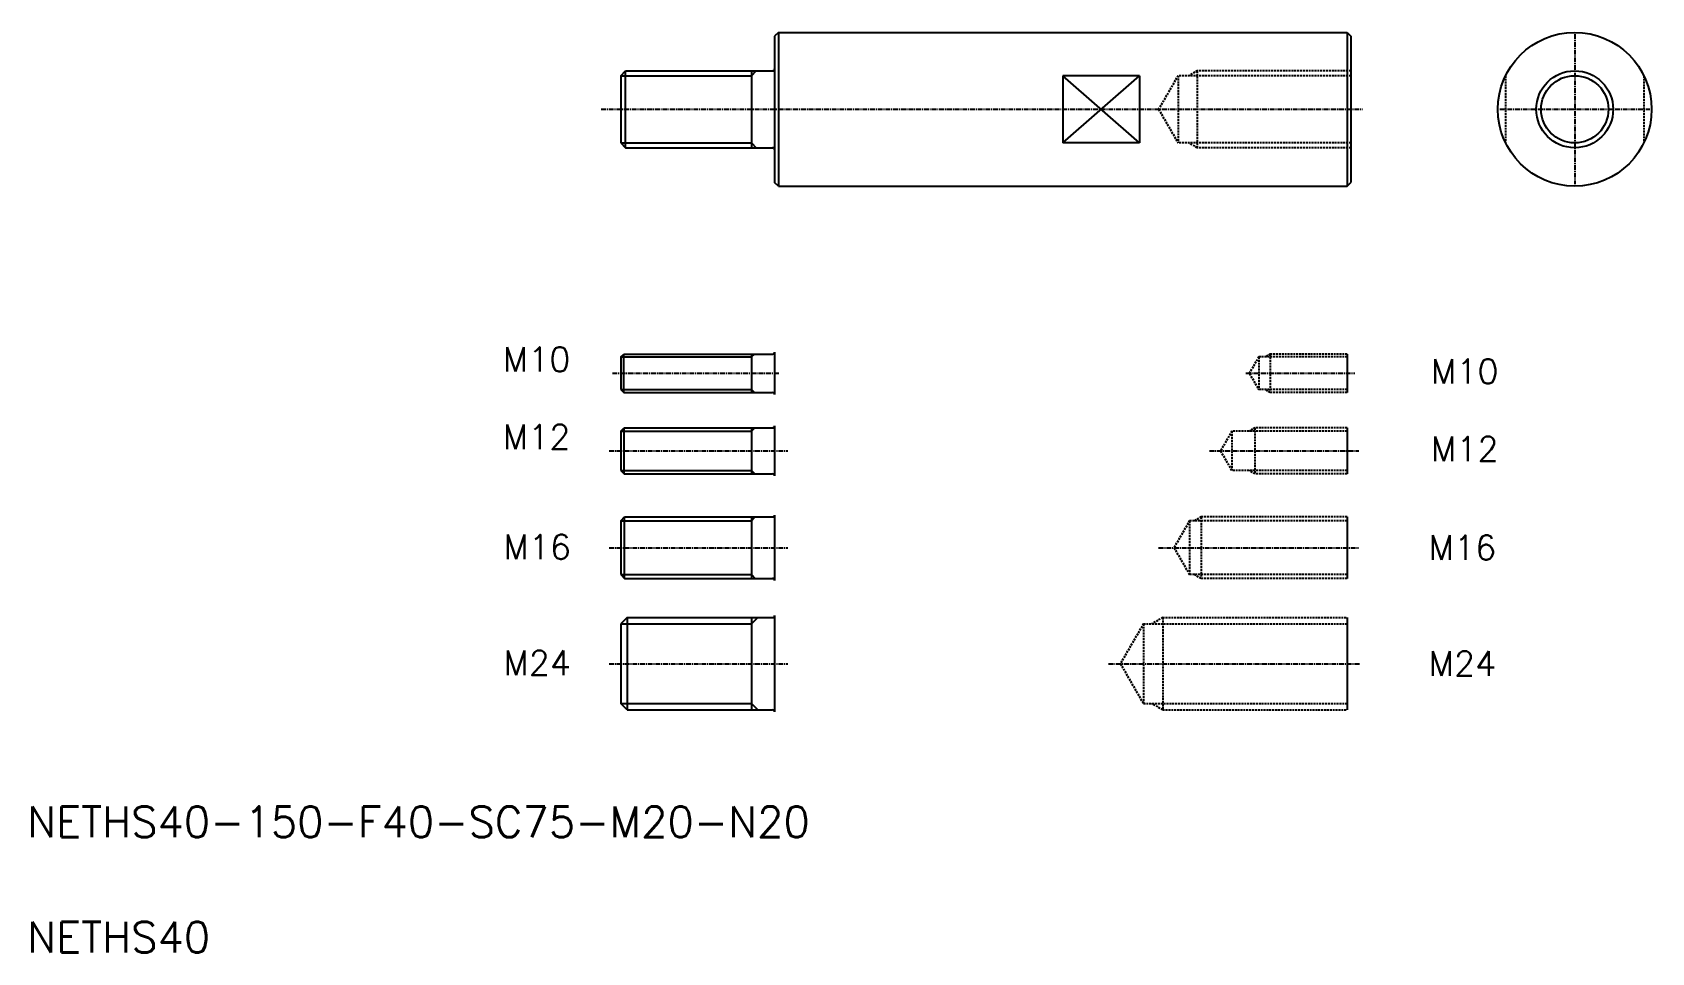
# Model space of a CAD drawing. Extents: x 21 to 443, y 20 to 259.
import ezdxf

# ---------------------------------------------------------------- set-up
doc = ezdxf.new("R2010")
doc.units = 0
doc.linetypes.add('CENTER', pattern=[2, 1.25, -0.25, 0.25, -0.25])
doc.linetypes.add('DASHED', pattern=[0.75, 0.5, -0.25])
doc.layers.get('0').update_dxf_attribs({"linetype": 'CONTINUOUS'})
doc.layers.add('CENTER', color=1, linetype='CENTER')
doc.styles.get("Standard").update_dxf_attribs({"font": 'txt', "height": 6.4, "bigfont": 'BIGFONT'})

msp = doc.modelspace()

# ---------------------------------------------------------------- linework, layer by layer
at = {"color": 7, "linetype": 'CONTINUOUS'}
for p, q in [((215.49, 259.29), (214.49, 258.29)), ((214.49, 258.29), (214.49, 220.29)), ((215.49, 259.29), (363.49, 259.29)), ((215.49, 259.29), (215.49, 219.29)), ((363.49, 259.29), (364.49, 258.29)), ((363.49, 259.29), (363.49, 219.29)), ((364.49, 258.29), (364.49, 220.29)), ((174.49, 248.04), (175.74, 249.29)), ((175.74, 229.29), (175.74, 249.29)), ((175.74, 249.29), (213.99, 249.29)), ((208.49, 249.29), (208.49, 229.29)), ((174.49, 248.04), (174.49, 230.54)), ((289.49, 248.01), (289.49, 230.57)), ((309.49, 248.01), (289.49, 248.01)), ((309.49, 248.01), (309.49, 230.57)), ((174.49, 230.54), (175.74, 229.29)), ((175.74, 229.29), (213.99, 229.29)), ((309.49, 230.57), (289.49, 230.57)), ((215.49, 219.29), (214.49, 220.29)), ((215.49, 219.29), (363.49, 219.29)), ((363.49, 219.29), (364.49, 220.29)), ((174.49, 174.89), (175.24, 175.64)), ((174.49, 174.89), (174.49, 166.39)), ((175.24, 165.64), (175.24, 175.64)), ((175.24, 175.64), (213.99, 175.64)), ((208.49, 175.64), (208.49, 165.64)), ((214.49, 176.14), (214.49, 165.14)), ((363.49, 175.64), (363.49, 165.64)), ((174.49, 166.39), (175.24, 165.64)), ((175.24, 165.64), (213.99, 165.64)), ((174.49, 155.59), (175.37, 156.46)), ((175.37, 156.46), (213.99, 156.46)), ((175.37, 144.46), (175.37, 156.46)), ((208.49, 156.46), (208.49, 144.46)), ((214.49, 156.96), (214.49, 143.96)), ((363.49, 156.46), (363.49, 144.46)), ((174.49, 155.59), (174.49, 145.34)), ((174.49, 145.34), (175.37, 144.46)), ((175.37, 144.46), (213.99, 144.46)), ((182.52, 144.46), (182.52, 144.46)), ((199.68, 144.46), (199.68, 144.46)), ((174.49, 132.28), (175.49, 133.28)), ((174.49, 132.28), (174.49, 118.28)), ((175.49, 133.28), (213.99, 133.28)), ((175.49, 117.28), (175.49, 133.28)), ((208.49, 133.28), (208.49, 117.28)), ((214.49, 133.78), (214.49, 116.78)), ((363.49, 133.28), (363.49, 117.28)), ((174.49, 118.28), (175.49, 117.28)), ((175.49, 117.28), (213.99, 117.28)), ((176.12, 107.12), (174.49, 105.49)), ((174.49, 105.49), (174.49, 84.74)), ((176.12, 107.12), (213.99, 107.12)), ((176.12, 107.12), (176.12, 83.12)), ((208.49, 107.12), (208.49, 83.12)), ((214.49, 107.62), (214.49, 82.62)), ((363.49, 107.12), (363.49, 83.12)), ((176.12, 83.12), (174.49, 84.74)), ((176.12, 83.12), (213.99, 83.12))]:
    msp.add_line(p, q, dxfattribs=at)
at = {"color": 3, "linetype": 'CONTINUOUS'}
for p, q in [((208.49, 248.04), (209.74, 249.29)), ((174.49, 248.04), (208.49, 248.04)), ((289.49, 230.57), (309.49, 248.01)), ((309.49, 230.57), (289.49, 248.01)), ((174.49, 230.54), (208.49, 230.54)), ((208.49, 230.54), (209.74, 229.29)), ((174.49, 174.89), (208.49, 174.89)), ((208.49, 174.89), (209.24, 175.64)), ((174.49, 166.39), (208.49, 166.39)), ((208.49, 166.39), (209.24, 165.64)), ((208.49, 155.59), (209.37, 156.46)), ((174.49, 155.59), (208.49, 155.59)), ((174.49, 145.34), (208.49, 145.34)), ((208.49, 145.34), (209.37, 144.46)), ((174.49, 132.28), (208.49, 132.28)), ((208.49, 132.28), (209.49, 133.28)), ((174.49, 118.28), (208.49, 118.28)), ((208.49, 118.28), (209.49, 117.28)), ((174.49, 105.49), (208.49, 105.49)), ((208.49, 105.49), (210.12, 107.12)), ((174.49, 84.74), (208.49, 84.74)), ((208.49, 84.74), (210.12, 83.12))]:
    msp.add_line(p, q, dxfattribs=at)
at = {"color": 3, "linetype": 'DASHED'}
for p, q in [((324.49, 249.29), (322.33, 248.04)), ((364.49, 249.29), (324.49, 249.29)), ((324.49, 249.29), (324.49, 229.29)), ((319.49, 248.04), (314.44, 239.29)), ((364.49, 248.04), (319.49, 248.04)), ((319.49, 248.04), (319.49, 230.54)), ((364.49, 248.04), (324.49, 248.04)), ((404.71, 248.01), (404.71, 230.57)), ((440.71, 248.01), (440.71, 230.57)), ((314.44, 239.29), (319.49, 230.54)), ((364.49, 230.54), (319.49, 230.54)), ((324.49, 229.29), (322.33, 230.54)), ((364.49, 230.54), (324.49, 230.54)), ((364.49, 229.29), (324.49, 229.29)), ((340.49, 174.89), (338.09, 170.73)), ((340.49, 174.89), (340.49, 166.39)), ((363.49, 174.89), (340.49, 174.89)), ((343.49, 175.64), (342.19, 174.89)), ((343.49, 175.64), (343.49, 165.64)), ((363.49, 175.64), (343.49, 175.64)), ((338.09, 170.56), (340.49, 166.39)), ((363.49, 166.39), (340.49, 166.39)), ((343.49, 165.64), (342.19, 166.39)), ((363.49, 165.64), (343.49, 165.64)), ((339.49, 156.46), (337.98, 155.59)), ((363.49, 156.46), (339.49, 156.46)), ((339.49, 156.46), (339.49, 144.46)), ((333.49, 155.59), (330.53, 150.46)), ((363.49, 155.59), (333.49, 155.59)), ((333.49, 155.59), (333.49, 145.34)), ((330.53, 150.46), (333.49, 145.34)), ((363.49, 145.34), (333.49, 145.34)), ((339.49, 144.46), (337.98, 145.34)), ((363.49, 144.46), (339.49, 144.46)), ((322.49, 132.28), (318.45, 125.28)), ((363.49, 132.28), (322.49, 132.28)), ((322.49, 132.28), (322.49, 118.28)), ((325.49, 133.28), (323.76, 132.28)), ((363.49, 133.28), (325.49, 133.28)), ((325.49, 133.28), (325.49, 117.28)), ((363.49, 132.28), (325.49, 132.28)), ((318.45, 125.28), (322.49, 118.28)), ((363.49, 118.28), (322.49, 118.28)), ((325.49, 117.28), (323.76, 118.28)), ((363.49, 118.28), (325.49, 118.28)), ((363.49, 117.28), (325.49, 117.28)), ((310.49, 105.49), (304.5, 95.12)), ((310.49, 105.49), (363.49, 105.49)), ((310.49, 105.49), (310.49, 84.74)), ((315.49, 107.12), (312.68, 105.49)), ((315.49, 107.12), (363.49, 107.12)), ((315.49, 107.12), (315.49, 83.12)), ((304.5, 95.12), (310.49, 84.74)), ((310.49, 84.74), (363.49, 84.74)), ((315.49, 83.12), (312.68, 84.74)), ((315.49, 83.12), (363.49, 83.12))]:
    msp.add_line(p, q, dxfattribs=at)
at = {"color": 7, "linetype": 'CONTINUOUS'}
for radius in [20, 8.75]:
    msp.add_circle((422.71, 239.29), radius, dxfattribs=at)
at = {"color": 3, "linetype": 'CONTINUOUS'}
msp.add_circle((422.71, 239.29), 10, dxfattribs=at)
at = {"color": 7, "linetype": 'CONTINUOUS'}
for centre, start, end in [((213.99, 249.79), 270, 0), ((213.99, 228.79), 0, 90), ((213.99, 176.14), 270, 0), ((213.99, 165.14), 0, 90), ((213.99, 156.96), 270, 0), ((213.99, 143.96), 0, 90), ((213.99, 133.78), 270, 0), ((213.99, 116.78), 0, 90), ((213.99, 107.62), 270, 0), ((213.99, 82.62), 0, 90)]:
    msp.add_arc(centre, 0.5, start, end, dxfattribs=at)
at = {"layer": 'CENTER', "color": 1, "linetype": 'CENTER'}
for p, q in [((422.71, 258.79), (422.71, 219.79)), ((169.36, 239.29), (367.49, 239.29)), ((403.21, 239.29), (442.21, 239.29)), ((172.33, 170.64), (215.73, 170.64)), ((337.14, 170.64), (365.49, 170.64)), ((171.49, 150.46), (217.94, 150.46)), ((327.68, 150.46), (366.49, 150.46)), ((171.49, 125.28), (217.94, 125.28)), ((314.44, 125.28), (366.49, 125.28)), ((171.49, 95.12), (217.94, 95.12)), ((301.41, 95.12), (366.76, 95.12))]:
    msp.add_line(p, q, dxfattribs=at)

# ---------------------------------------------------------------- texts
at = {"color": 7, "linetype": 'CONTINUOUS'}
for s, height, p in [('M10', 6.4, (143.8, 171.07)), ('M10', 6.4, (385.33, 167.95)), ('M12', 6.4, (143.8, 150.89)), ('M12', 6.4, (385.33, 147.77)), ('M16', 6.4, (143.96, 122.3)), ('M16', 6.4, (384.72, 122.13)), ('M24', 6.4, (143.96, 92.13)), ('M24', 6.4, (384.72, 91.97)), ('NETHS40-150-F40-SC75-M20-N20', 8, (20, 50)), ('NETHS40', 8, (20, 20))]:
    msp.add_text(s, height=height, dxfattribs=at).set_placement(p)

doc.saveas('drawing.dxf')
